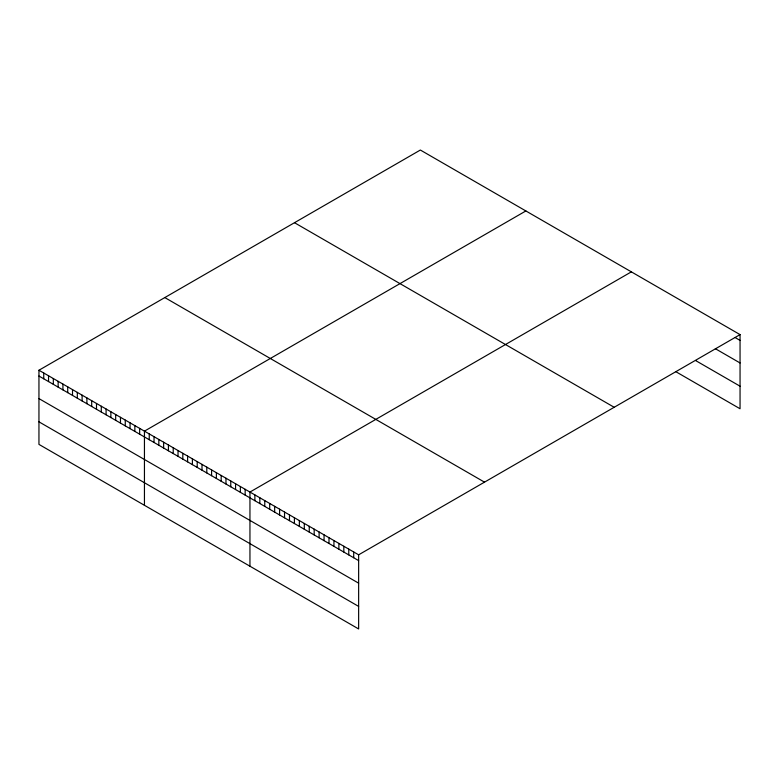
<?xml version="1.0" encoding="UTF-8"?>
<svg xmlns="http://www.w3.org/2000/svg" width="779" height="779" viewBox="0 0 779 779"><rect width="100%" height="100%" fill="white"/><g stroke="black" fill="none" stroke-linecap="round" stroke-linejoin="round"><path stroke-width="1.17" d="M740.05 334.61L358.642 554.814L358.642 628.965L38.95 444.39L38.95 370.239L420.358 150.035L740.05 334.61L740.05 408.761L675.821 371.68M525.854 210.953L144.446 431.147L144.446 505.298M631.35 271.861L249.952 492.055L249.952 566.206M735.113 337.55L740.05 340.404M715.346 348.7L740.05 362.965M695.579 360.531L740.05 386.199M294.491 222.706L614.183 407.281M164.817 297.578L484.509 482.152M38.95 370.239L358.642 554.814M38.95 376.033L358.642 560.607M38.95 398.595L358.642 583.169M38.95 421.828L358.642 606.403M353.705 551.96L353.705 557.754M348.768 549.107L348.768 554.901M343.821 546.254L343.821 552.048M338.884 543.401L338.884 549.195M333.938 540.548L333.938 546.342M329.001 537.705L329.001 543.499M324.064 534.852L324.064 540.645M319.117 531.999L319.117 537.792M314.18 529.145L314.18 534.939M309.244 526.292L309.244 532.086M304.297 523.439L304.297 529.233M299.36 520.586L299.36 526.38M294.413 517.733L294.413 523.527M289.476 514.88L289.476 520.674M284.539 512.027L284.539 517.821M279.593 509.174L279.593 514.968M274.656 506.321L274.656 512.115M269.709 503.468L269.709 509.262M264.772 500.615L264.772 506.408M259.835 497.762L259.835 503.555M254.889 494.908L254.889 500.702M245.151 489.29L245.151 495.084M240.36 486.524L240.36 492.318M235.56 483.749L235.56 489.543M230.769 480.984L230.769 486.778M225.968 478.218L225.968 484.012M221.178 475.453L221.178 481.237M216.377 472.678L216.377 478.472M211.586 469.912L211.586 475.706M206.795 467.147L206.795 472.941M201.995 464.372L201.995 470.165M197.204 461.606L197.204 467.4M192.403 458.841L192.403 464.635M187.612 456.066L187.612 461.859M182.812 453.3L182.812 459.094M178.021 450.535L178.021 456.328M173.22 447.759L173.22 453.553M168.43 444.994L168.43 450.788M163.629 442.229L163.629 448.022M158.838 439.453L158.838 445.247M154.038 436.688L154.038 442.482M149.247 433.922L149.247 439.716M139.655 428.382L139.655 434.176M134.855 425.616L134.855 431.41M130.064 422.841L130.064 428.635M125.263 420.076L125.263 425.87M120.472 417.31L120.472 423.104M115.681 414.535L115.681 420.329M110.881 411.77L110.881 417.563M106.09 409.004L106.09 414.798M101.289 406.229L101.289 412.023M96.499 403.464L96.499 409.257M91.698 400.698L91.698 406.492M86.907 397.923L86.907 403.717M82.107 395.157L82.107 400.951M77.316 392.392L77.316 398.186M72.515 389.617L72.515 395.411M67.724 386.851L67.724 392.645M62.924 384.086L62.924 389.88M58.133 381.311L58.133 387.105M53.332 378.545L53.332 384.339M48.541 375.78L48.541 381.574M43.741 373.005L43.741 378.798"/></g></svg>
